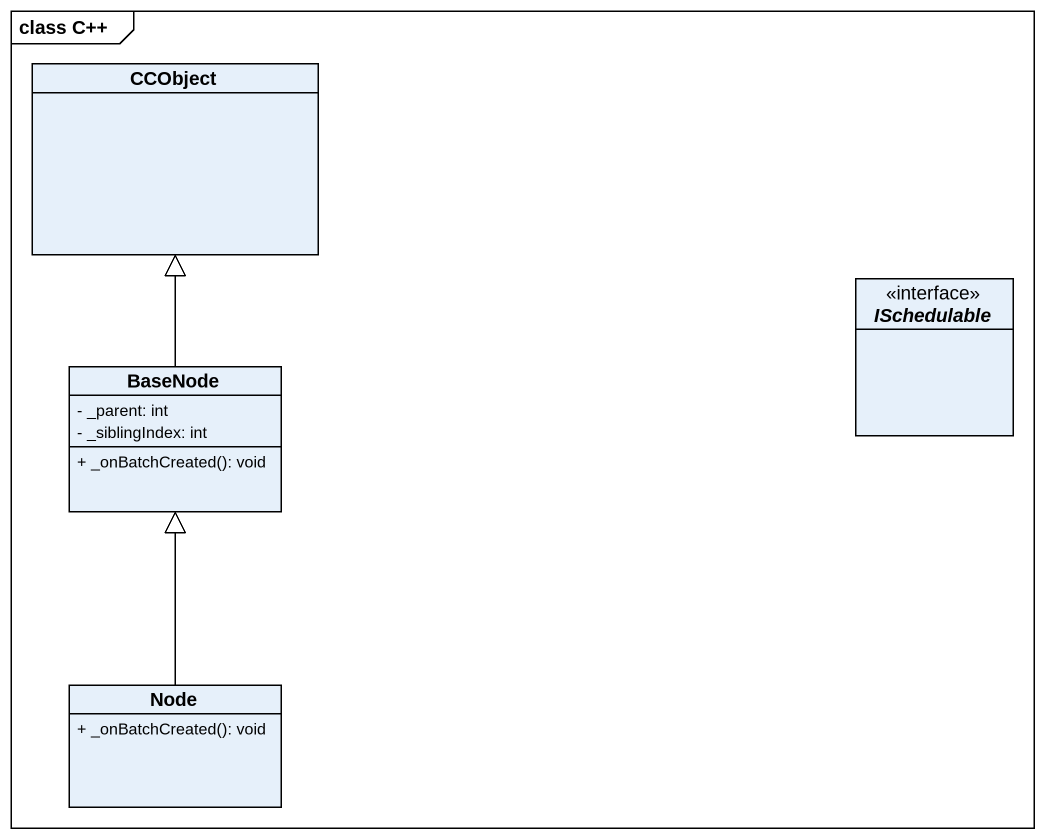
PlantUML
@startuml
mainframe class C++
hide circle
hide empty members
skinparam classAttributeIconSize 0
class CCObject
interface ISchedulable
class BaseNode {
  - _parent: int
  - _siblingIndex: int
  + _onBatchCreated(): void
}
class "Node" as Node_ {
  + _onBatchCreated(): void
}
BaseNode -up-|> CCObject
Node_ -up-|> BaseNode
@enduml
